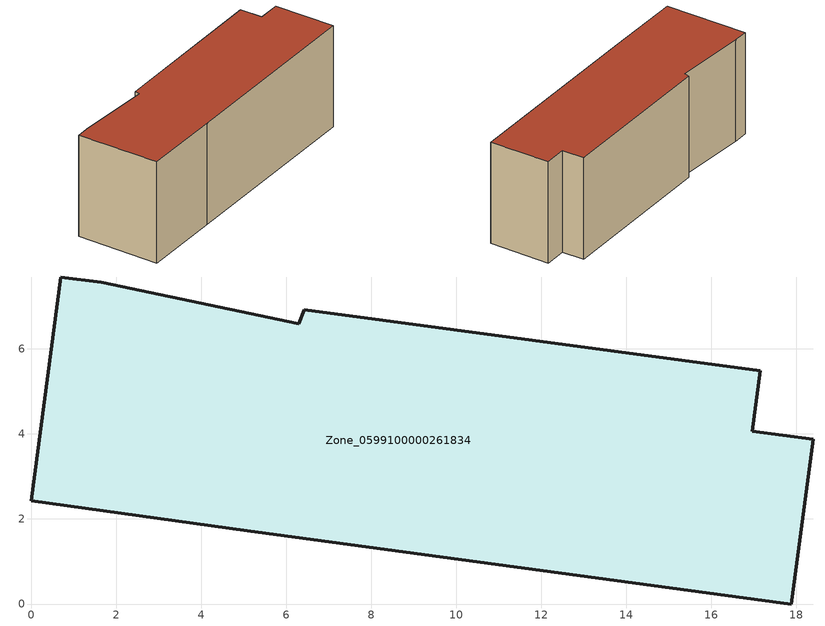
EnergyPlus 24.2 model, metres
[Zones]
Zone_0599100000261834
 floor ground (C_G): 0.7,7.69 1.65,7.56 6.3,6.59 6.42,6.92 17.15,5.49 16.96,4.06 18.4,3.87 17.88,0 5.08,1.72 0,2.43 z0
 wall outside (C_F): 17.88,0 18.4,3.87 16.96,4.06 17.15,5.49 6.42,6.92 6.3,6.59 1.65,7.56 0.7,7.69 0,2.43 5.08,1.72 17.88,0 z0:6.7
 roof outside (C_R): 1.65,7.56 0.7,7.69 0,2.43 5.08,1.72 17.88,0 18.4,3.87 16.96,4.06 17.15,5.49 6.42,6.92 6.3,6.59 z6.7
[BUILDING]
Pand.0599100000261834: North Axis=0; Terrain=City; Loads Convergence Tolerance Value=0.04; Temperature Convergence Tolerance Value=0.4; Solar Distribution=FullExterior; Maximum Number of Warmup Days=25; Minimum Number of Warmup Days=1
[Site:Location]
Rotterdam.The.Hague.AP_ZH_NLD Design_Conditions: Latitude=51.96; Longitude=4.45; Time Zone=1; Elevation=-4.5
[SITE:GROUNDTEMPERATURE:BUILDINGSURFACE]
18, 18, 18, 18, 18, 18, 18, 18, 18, 18, 18, 18
[MATERIAL] Thermal Absorptance=0.9; Solar Absorptance=0.7; Visible Absorptance=0.7
Name | Roughness | Thickness | Conductivity | Density | Specific Heat
G.TC.1946 | MediumSmooth | 0.15 | 1 | 540 | 1210
F.TC.1946 | Rough | 0.3 | 0.857143 | 1920 | 840
R.TC.1946 | MediumRough | 0.2 | 0.909091 | 1500 | 1000
[CONSTRUCTION]
C_G: G.TC.1946
C_F: F.TC.1946
C_R: R.TC.1946
[ZONE]
Zone_0599100000261834: Type=1; Multiplier=1; Ceiling Height=Autocalculate; Volume=Autocalculate; Floor Area=autocalculate; Part of Total Floor Area=Yes
[ZONEINFILTRATION:DESIGNFLOWRATE]
Infil_Zone_0599100000261834: Zone or ZoneList or Space or SpaceList=Zone_0599100000261834; Schedule=AlwaysOn; Design Flow Rate Calculation Method=Flow/Area; Flow Rate per Floor Area=0.003; Constant Term Coefficient=1; Temperature Term Coefficient=0; Velocity Term Coefficient=0; Velocity Squared Term Coefficient=0
[HVACTEMPLATE:ZONE:IDEALLOADSAIRSYSTEM]
Zone_0599100000261834: Maximum Heating Supply Air Temperature=50; Minimum Cooling Supply Air Temperature=13; Maximum Heating Supply Air Humidity Ratio=0.0156; Minimum Cooling Supply Air Humidity Ratio=0.0077; Heating Limit=NoLimit; Cooling Limit=NoLimit; Dehumidification Control Type=ConstantSensibleHeatRatio; Cooling Sensible Heat Ratio=0.7; Dehumidification Setpoint=60; Humidification Control Type=None; Humidification Setpoint=30; Outdoor Air Method=None; Outdoor Air Flow Rate per Person=0.00944; Outdoor Air Flow Rate per Zone Floor Area=0; Outdoor Air Flow Rate per Zone=0; Demand Controlled Ventilation Type=None; Outdoor Air Economizer Type=NoEconomizer; Heat Recovery Type=None; Sensible Heat Recovery Effectiveness=0.7; Latent Heat Recovery Effectiveness=0.65
[ZONECONTROL:THERMOSTAT]
ThermostatControl_Zone_0599100000261834: Zone or ZoneList=Zone_0599100000261834; Control Type Schedule=DualSetpointControlType; Control 1=Thermostat_Zone_0599100000261834; Temperature Difference Between Cutout And Setpoint=0
[THERMOSTATSETPOINT:DUALSETPOINT]
Thermostat_Zone_0599100000261834: Heating Setpoint Temperature Schedule=HeatingSetpoint_Zone_0599100000261834; Cooling Setpoint Temperature Schedule=CoolingSetpoint_Zone_0599100000261834
[SCHEDULE:COMPACT]
HeatingSetpoint_Zone_0599100000261834: Through: 12/31, For: AllDays, Until: 24:00, 21
CoolingSetpoint_Zone_0599100000261834: Through: 12/31, For: AllDays, Until: 24:00, 24
DualSetpointControlType: Through: 12/31, For: AllDays, Until: 24:00, 4
AlwaysOn: Through: 12/31, For: AllDays, Until: 24:00, 1
